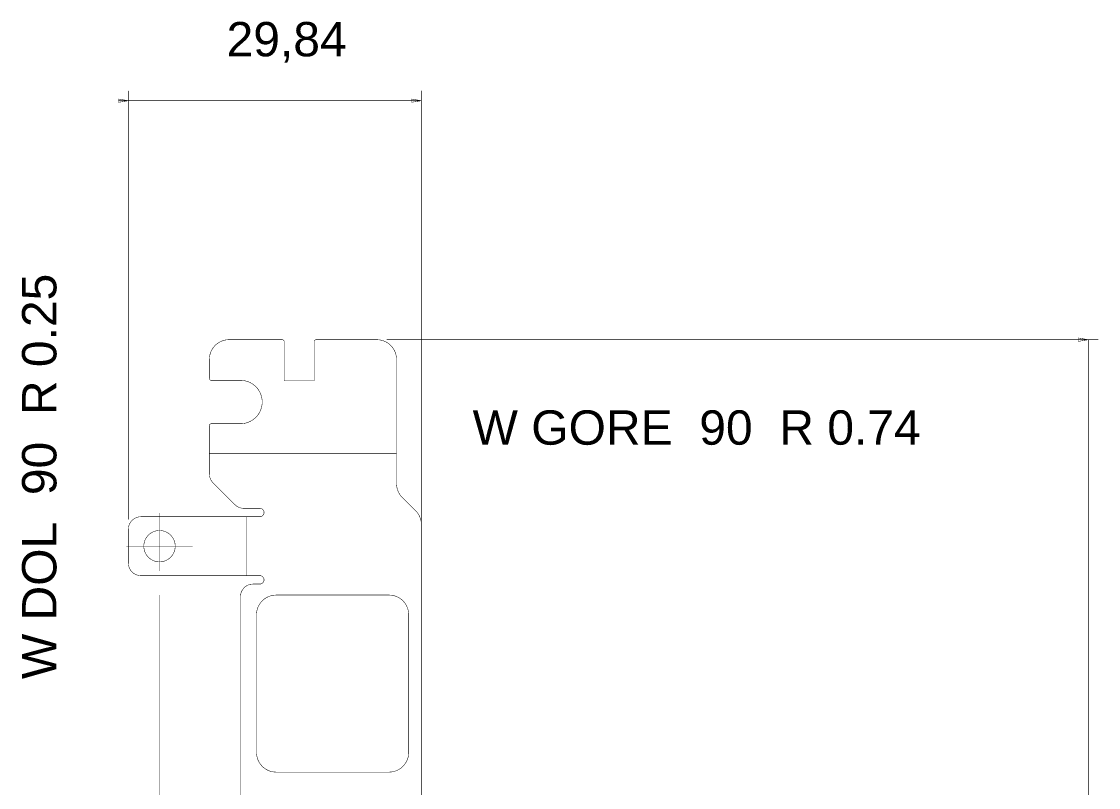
# Model space of a CAD drawing. Header units: millimetres. Extents: x 178 to 562, y 241 to 450.
# Drawn here: x 177.6 to 287.3, y 336.5 to 414.5 of the extents above; entities that cross this region are included whole.
import ezdxf

# ---------------------------------------------------------------- set-up
doc = ezdxf.new("R2010")
doc.units = ezdxf.units.MM
doc.layers.add('Mechanical1', color=6, linetype='Continuous')
doc.styles.add('Arial', font='arial.ttf', dxfattribs={"height": 0.2})

msp = doc.modelspace()

# ---------------------------------------------------------------- linework, layer by layer
at = {"layer": 'Mechanical1', "const_width": 0.05}
for points in [[(188.51, 363.79), (188.51, 407.45)], [(218.35, 297.28), (218.35, 407.45)], [(187.51, 406.29), (187.51, 406.62)], [(187.51, 406.62), (188.51, 406.45)], [(187.51, 406.45), (188.51, 406.45)], [(187.51, 406.29), (188.51, 406.45)], [(188.51, 406.45), (218.35, 406.45)], [(217.35, 406.29), (217.35, 406.62)], [(217.35, 406.62), (218.35, 406.45)], [(217.35, 406.45), (218.35, 406.45)], [(217.35, 406.29), (218.35, 406.45)], [(198.76, 382.1), (204.18, 382.1)], [(204.38, 377.91), (204.38, 381.9)], [(207.43, 377.91), (207.43, 381.9)], [(207.63, 382.1), (213.82, 382.1)], [(214.82, 382.1), (287.29, 382.1)], [(285.29, 381.93), (285.29, 382.27)], [(285.29, 382.27), (286.29, 382.1)], [(285.29, 382.1), (286.29, 382.1)], [(285.29, 381.93), (286.29, 382.1)], [(286.29, 250.21), (286.29, 382.1)], [(196.76, 378.16), (196.76, 380.1)], [(215.82, 367.44), (215.82, 380.1)], [(196.96, 377.96), (199.93, 377.96)], [(204.38, 377.91), (207.43, 377.91)], [(196.76, 368.42), (196.76, 373.34)], [(196.96, 373.54), (199.93, 373.54)], [(196.76, 370.49), (215.82, 370.49)], [(197.13, 367.52), (199.36, 365.29)], [(216.41, 366.02), (217.77, 364.67)], [(191.68, 363.56), (191.68, 364.41)], [(200.26, 364.92), (201.9, 364.92)], [(189.78, 364.06), (201.9, 364.06)], [(191.68, 361.06), (191.68, 363.56)], [(200.51, 358.06), (200.51, 364.06)], [(218.35, 312.34), (218.35, 363.25)], [(188.51, 359.33), (188.51, 362.79)], [(188.33, 361.06), (189.18, 361.06)], [(189.18, 361.06), (191.68, 361.06)], [(191.68, 361.06), (194.18, 361.06)], [(191.68, 358.56), (191.68, 361.06)], [(194.18, 361.06), (195.03, 361.06)], [(189.78, 358.06), (201.9, 358.06)], [(201.2, 357.2), (201.9, 357.2)], [(191.68, 280.66), (191.68, 356.06)], [(199.93, 280.79), (199.93, 355.93)], [(203.56, 356.08), (215.06, 356.08)], [(201.56, 354.08), (201.56, 340.04)], [(217.06, 354.08), (217.06, 340.04)], [(203.56, 338.04), (215.06, 338.04)]]:
    msp.add_lwpolyline(points, dxfattribs=at)
at = {"layer": 'Mechanical1'}
for points, const_width in [([(188.5, 407.45, 1), (188.53, 407.45, 1)], 0.025), ([(218.34, 407.45, 1), (218.36, 407.45, 1)], 0.025), ([(187.5, 406.62, 1), (187.53, 406.62, 1)], 0.025), ([(187.5, 406.62, 1), (187.53, 406.62, 1)], 0.025), ([(187.5, 406.45, 1), (187.53, 406.45, 1)], 0.025), ([(187.5, 406.29, 1), (187.53, 406.29, 1)], 0.025), ([(187.5, 406.29, 1), (187.53, 406.29, 1)], 0.025), ([(188.5, 406.45, 1), (188.53, 406.45, 1)], 0.025), ([(188.5, 406.45, 1), (188.53, 406.45, 1)], 0.025), ([(188.5, 406.45, 1), (188.53, 406.45, 1)], 0.025), ([(188.5, 406.45, 1), (188.53, 406.45, 1)], 0.025), ([(217.34, 406.62, 1), (217.36, 406.62, 1)], 0.025), ([(217.34, 406.62, 1), (217.36, 406.62, 1)], 0.025), ([(217.34, 406.45, 1), (217.36, 406.45, 1)], 0.025), ([(217.34, 406.29, 1), (217.36, 406.29, 1)], 0.025), ([(217.34, 406.29, 1), (217.36, 406.29, 1)], 0.025), ([(218.34, 406.45, 1), (218.36, 406.45, 1)], 0.025), ([(218.34, 406.45, 1), (218.36, 406.45, 1)], 0.025), ([(218.34, 406.45, 1), (218.36, 406.45, 1)], 0.025), ([(218.34, 406.45, 1), (218.36, 406.45, 1)], 0.025), ([(198.75, 382.1, 1), (198.77, 382.1, 1)], 0.025), ([(198.75, 382.1, 1), (198.77, 382.1, 1)], 0.025), ([(204.17, 382.1, 1), (204.19, 382.1, 1)], 0.025), ([(204.17, 382.1, 1), (204.19, 382.1, 1)], 0.025), ([(204.37, 381.9, 1), (204.39, 381.9, 1)], 0.025), ([(204.37, 381.9, 1), (204.39, 381.9, 1)], 0.025), ([(207.42, 381.9, 1), (207.44, 381.9, 1)], 0.025), ([(207.42, 381.9, 1), (207.44, 381.9, 1)], 0.025), ([(207.62, 382.1, 1), (207.64, 382.1, 1)], 0.025), ([(207.62, 382.1, 1), (207.64, 382.1, 1)], 0.025), ([(213.81, 382.1, 1), (213.83, 382.1, 1)], 0.025), ([(213.81, 382.1, 1), (213.83, 382.1, 1)], 0.025), ([(214.81, 382.1, 1), (214.83, 382.1, 1)], 0.025), ([(285.28, 382.27, 1), (285.31, 382.27, 1)], 0.025), ([(285.28, 382.27, 1), (285.31, 382.27, 1)], 0.025), ([(285.28, 382.1, 1), (285.31, 382.1, 1)], 0.025), ([(285.28, 381.93, 1), (285.31, 381.93, 1)], 0.025), ([(285.28, 381.93, 1), (285.31, 381.93, 1)], 0.025), ([(286.28, 382.1, 1), (286.31, 382.1, 1)], 0.025), ([(286.28, 382.1, 1), (286.31, 382.1, 1)], 0.025), ([(286.28, 382.1, 1), (286.31, 382.1, 1)], 0.025), ([(286.28, 382.1, 1), (286.31, 382.1, 1)], 0.025), ([(287.28, 382.1, 1), (287.31, 382.1, 1)], 0.025), ([(196.75, 380.1, 1), (196.77, 380.1, 1)], 0.025), ([(196.75, 380.1, 1), (196.77, 380.1, 1)], 0.025), ([(215.81, 380.1, 1), (215.83, 380.1, 1)], 0.025), ([(215.81, 380.1, 1), (215.83, 380.1, 1)], 0.025), ([(196.75, 378.16, 1), (196.77, 378.16, 1)], 0.025), ([(196.75, 378.16, 1), (196.77, 378.16, 1)], 0.025), ([(196.95, 377.96, 1), (196.97, 377.96, 1)], 0.025), ([(196.95, 377.96, 1), (196.97, 377.96, 1)], 0.025), ([(199.92, 377.96, 1), (199.94, 377.96, 1)], 0.025), ([(199.92, 377.96, 1), (199.94, 377.96, 1)], 0.025), ([(204.37, 377.91, 1), (204.39, 377.91, 1)], 0.025), ([(204.37, 377.91, 1), (204.39, 377.91, 1)], 0.025), ([(207.42, 377.91, 1), (207.44, 377.91, 1)], 0.025), ([(207.42, 377.91, 1), (207.44, 377.91, 1)], 0.025), ([(196.75, 373.34, 1), (196.77, 373.34, 1)], 0.025), ([(196.75, 373.34, 1), (196.77, 373.34, 1)], 0.025), ([(196.95, 373.54, 1), (196.97, 373.54, 1)], 0.025), ([(196.95, 373.54, 1), (196.97, 373.54, 1)], 0.025), ([(199.92, 373.54, 1), (199.94, 373.54, 1)], 0.025), ([(199.92, 373.54, 1), (199.94, 373.54, 1)], 0.025), ([(196.75, 370.49, 1), (196.77, 370.49, 1)], 0.025), ([(215.81, 370.49, 1), (215.83, 370.49, 1)], 0.025), ([(196.75, 368.42, 1), (196.77, 368.42, 1)], 0.025), ([(196.75, 368.42, 1), (196.77, 368.42, 1)], 0.025), ([(197.12, 367.52, 1), (197.15, 367.52, 1)], 0.025), ([(197.12, 367.52, 1), (197.15, 367.52, 1)], 0.025), ([(215.81, 367.44, 1), (215.83, 367.44, 1)], 0.025), ([(215.81, 367.44, 1), (215.83, 367.44, 1)], 0.025), ([(199.35, 365.29, 1), (199.38, 365.29, 1)], 0.025), ([(199.35, 365.29, 1), (199.38, 365.29, 1)], 0.025), ([(216.39, 366.02, 1), (216.42, 366.02, 1)], 0.025), ([(216.39, 366.02, 1), (216.42, 366.02, 1)], 0.025), ([(191.67, 364.41, 1), (191.7, 364.41, 1)], 0.025), ([(200.25, 364.92, 1), (200.27, 364.92, 1)], 0.025), ([(200.25, 364.92, 1), (200.27, 364.92, 1)], 0.025), ([(201.89, 364.92, 1), (201.91, 364.92, 1)], 0.025), ([(201.89, 364.92, 1), (201.91, 364.92, 1)], 0.025), ([(217.75, 364.67, 1), (217.78, 364.67, 1)], 0.025), ([(217.75, 364.67, 1), (217.78, 364.67, 1)], 0.025), ([(188.5, 363.79, 1), (188.53, 363.79, 1)], 0.025), ([(189.77, 364.06, 1), (189.8, 364.06, 1)], 0.025), ([(189.77, 364.06, 1), (189.8, 364.06, 1)], 0.025), ([(191.67, 363.56, 1), (191.7, 363.56, 1)], 0.025), ([(191.67, 363.56, 1), (191.7, 363.56, 1)], 0.025), ([(200.49, 364.06, 1), (200.52, 364.06, 1)], 0.025), ([(201.89, 364.06, 1), (201.91, 364.06, 1)], 0.025), ([(201.89, 364.06, 1), (201.91, 364.06, 1)], 0.025), ([(218.34, 363.25, 1), (218.36, 363.25, 1)], 0.025), ([(218.34, 363.25, 1), (218.36, 363.25, 1)], 0.025), ([(188.5, 362.79, 1), (188.53, 362.79, 1)], 0.025), ([(188.5, 362.79, 1), (188.53, 362.79, 1)], 0.025), ([(193.28, 361.06, 1), (190.08, 361.06, 1)], 0.05), ([(188.32, 361.06, 1), (188.35, 361.06, 1)], 0.025), ([(189.17, 361.06, 1), (189.2, 361.06, 1)], 0.025), ([(189.17, 361.06, 1), (189.2, 361.06, 1)], 0.025), ([(190.07, 361.06, 1), (190.1, 361.06, 1)], 0.025), ([(191.67, 361.06, 1), (191.7, 361.06, 1)], 0.025), ([(191.67, 361.06, 1), (191.7, 361.06, 1)], 0.025), ([(191.67, 361.06, 1), (191.7, 361.06, 1)], 0.025), ([(191.67, 361.06, 1), (191.7, 361.06, 1)], 0.025), ([(193.27, 361.06, 1), (193.3, 361.06, 1)], 0.025), ([(194.17, 361.06, 1), (194.2, 361.06, 1)], 0.025), ([(194.17, 361.06, 1), (194.2, 361.06, 1)], 0.025), ([(195.02, 361.06, 1), (195.05, 361.06, 1)], 0.025), ([(188.5, 359.33, 1), (188.53, 359.33, 1)], 0.025), ([(188.5, 359.33, 1), (188.53, 359.33, 1)], 0.025), ([(189.77, 358.06, 1), (189.8, 358.06, 1)], 0.025), ([(189.77, 358.06, 1), (189.8, 358.06, 1)], 0.025), ([(191.67, 358.56, 1), (191.7, 358.56, 1)], 0.025), ([(200.49, 358.06, 1), (200.52, 358.06, 1)], 0.025), ([(201.89, 358.06, 1), (201.91, 358.06, 1)], 0.025), ([(201.89, 358.06, 1), (201.91, 358.06, 1)], 0.025), ([(201.19, 357.2, 1), (201.21, 357.2, 1)], 0.025), ([(201.19, 357.2, 1), (201.21, 357.2, 1)], 0.025), ([(201.89, 357.2, 1), (201.91, 357.2, 1)], 0.025), ([(201.89, 357.2, 1), (201.91, 357.2, 1)], 0.025), ([(191.67, 356.06, 1), (191.7, 356.06, 1)], 0.025), ([(199.92, 355.93, 1), (199.94, 355.93, 1)], 0.025), ([(199.92, 355.93, 1), (199.94, 355.93, 1)], 0.025), ([(203.55, 356.08, 1), (203.57, 356.08, 1)], 0.025), ([(203.55, 356.08, 1), (203.57, 356.08, 1)], 0.025), ([(215.05, 356.08, 1), (215.07, 356.08, 1)], 0.025), ([(215.05, 356.08, 1), (215.07, 356.08, 1)], 0.025), ([(201.55, 354.08, 1), (201.57, 354.08, 1)], 0.025), ([(201.55, 354.08, 1), (201.57, 354.08, 1)], 0.025), ([(217.05, 354.08, 1), (217.07, 354.08, 1)], 0.025), ([(217.05, 354.08, 1), (217.07, 354.08, 1)], 0.025), ([(201.55, 340.04, 1), (201.57, 340.04, 1)], 0.025), ([(201.55, 340.04, 1), (201.57, 340.04, 1)], 0.025), ([(217.05, 340.04, 1), (217.07, 340.04, 1)], 0.025), ([(217.05, 340.04, 1), (217.07, 340.04, 1)], 0.025), ([(203.55, 338.04, 1), (203.57, 338.04, 1)], 0.025), ([(203.55, 338.04, 1), (203.57, 338.04, 1)], 0.025), ([(215.05, 338.04, 1), (215.07, 338.04, 1)], 0.025), ([(215.05, 338.04, 1), (215.07, 338.04, 1)], 0.025)]:
    msp.add_lwpolyline(points, format="xyb", close=True, dxfattribs=dict(at, const_width=const_width))
at = {"layer": 'Mechanical1', "const_width": 0.05}
for points in [[(196.76, 380.1, -0.414214), (198.76, 382.1)], [(204.18, 382.1, -0.414214), (204.38, 381.9)], [(207.43, 381.9, -0.414214), (207.63, 382.1)], [(213.82, 382.1, -0.414214), (215.82, 380.1)], [(196.96, 377.96, -0.414214), (196.76, 378.16)], [(199.93, 377.96, -1), (199.93, 373.54)], [(196.76, 373.34, -0.414214), (196.96, 373.54)], [(197.13, 367.52, -0.198912), (196.76, 368.42)], [(216.41, 366.02, -0.198912), (215.82, 367.44)], [(200.26, 364.92, -0.198912), (199.36, 365.29)], [(201.9, 364.92, -1), (201.9, 364.06)], [(217.77, 364.67, -0.198912), (218.35, 363.25)], [(188.51, 362.79, -0.414214), (189.78, 364.06)], [(189.78, 358.06, -0.414214), (188.51, 359.33)], [(201.9, 358.06, -1), (201.9, 357.2)], [(199.93, 355.93, -0.414214), (201.2, 357.2)], [(201.56, 354.08, -0.414214), (203.56, 356.08)], [(215.06, 356.08, -0.414214), (217.06, 354.08)], [(203.56, 338.04, -0.414214), (201.56, 340.04)], [(217.06, 340.04, -0.414214), (215.06, 338.04)]]:
    msp.add_lwpolyline(points, format="xyb", dxfattribs=at)

# ---------------------------------------------------------------- texts
at = {"layer": 'Mechanical1', "style": 'Arial'}
for s, p in [('29,84', (198.51, 410.97)), ('W GORE  90  R 0.74', (223.57, 371.4))]:
    msp.add_text(s, height=3.5, dxfattribs=at).set_placement(p)
msp.add_text('W DOL  90  R 0.25', height=3.5, rotation=90, dxfattribs=at).set_placement((181.18, 347.52))

doc.saveas('drawing.dxf')
